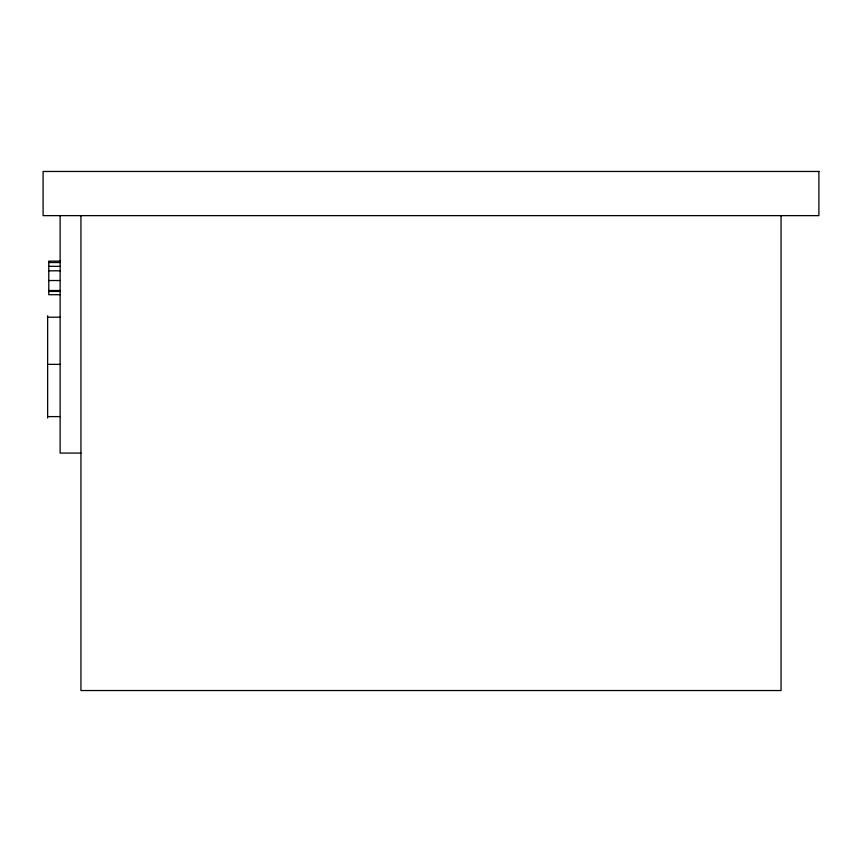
<?xml version="1.0" encoding="UTF-8"?>
<svg xmlns="http://www.w3.org/2000/svg" width="862" height="862" viewBox="0 0 862 862"><rect width="100%" height="100%" fill="white"/><g stroke="black" fill="none" stroke-linecap="round" stroke-linejoin="round"><path stroke-width="1.29" d="M60.124 261.121L48.778 261.121L48.778 294.707L60.124 294.707M48.778 262.522L60.124 262.522M48.778 266.336L60.124 266.336M48.778 270.819L60.124 270.819M48.778 280.527L60.124 280.527M48.778 290.505L60.124 290.505M48.778 291.453L60.124 291.453M47.636 317.216L60.124 317.216M47.636 364.357L60.124 364.357M47.636 416.605L60.124 416.605M80.942 453.078L60.124 453.078L60.124 215.629M781.058 215.629L781.058 690.537L80.942 690.537L80.942 215.629M47.636 315.826L47.636 417.995M818.9 171.463L43.1 171.463L43.1 215.629L818.9 215.629L818.9 171.463"/></g></svg>
